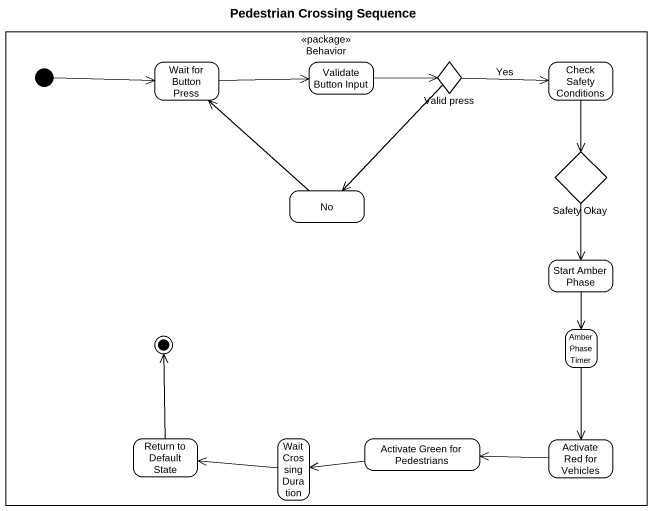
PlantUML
@startuml
title Pedestrian Crossing Sequence
hide empty description
state Behavior <<package>> {
  state "Wait for Button Press" as Wait_for_Button_Press
  state "Validate Button Input" as Validate_Button_Input
  state "Valid press" as Valid_press <<choice>>
  state "Check Safety Conditions" as Check_Safety_Conditions
  state "Safety Okay" as Safety_Okay <<choice>>
  state No
  state "Start Amber Phase" as Start_Amber_Phase
  state "Amber Phase Timer" as Amber_Phase_Timer
  state "Return to Default State" as Return_to_Default_State
  state "Wait Crossing Duration" as Wait_Crossing_Duration
  state "Activate Green for Pedestrians" as Activate_Green_for
  state "Activate Red for Vehicles" as Activate_Red_for_Vehicles
  [*] -right-> Wait_for_Button_Press
  Return_to_Default_State -up-> [*]
}
Wait_for_Button_Press -right-> Validate_Button_Input
Validate_Button_Input -right-> Valid_press
Valid_press -right-> Check_Safety_Conditions : Yes
Valid_press --> No
Check_Safety_Conditions --> Safety_Okay
Safety_Okay --> Start_Amber_Phase
No -up-> Wait_for_Button_Press
Start_Amber_Phase --> Amber_Phase_Timer
Amber_Phase_Timer --> Activate_Red_for_Vehicles
Wait_Crossing_Duration -left-> Return_to_Default_State
Activate_Green_for -left-> Wait_Crossing_Duration
Activate_Red_for_Vehicles -left-> Activate_Green_for
@enduml
